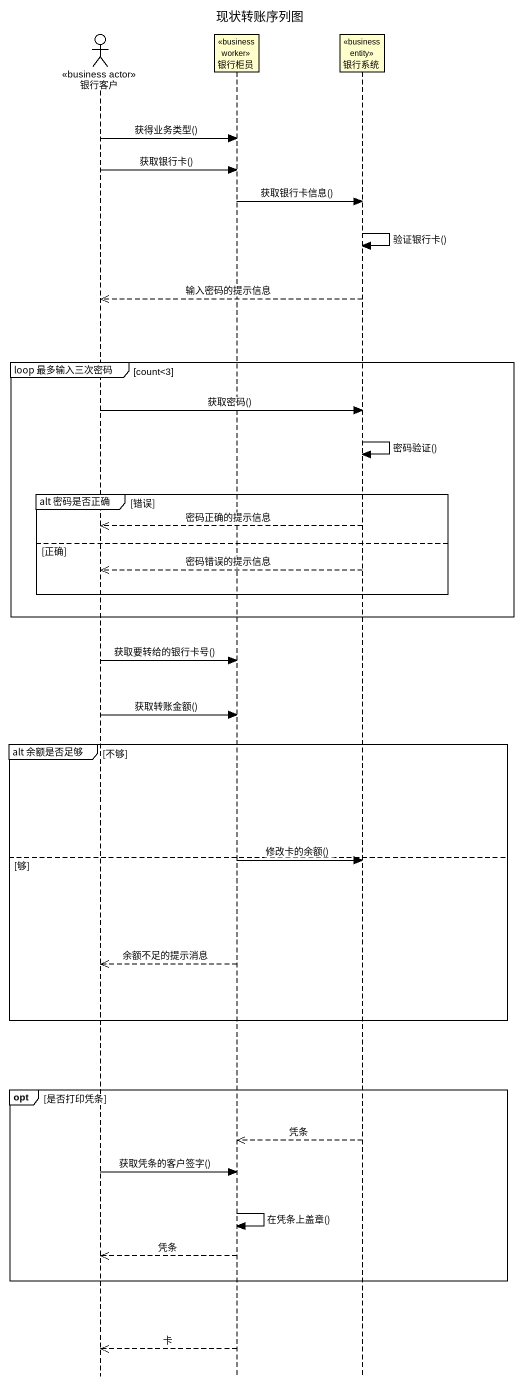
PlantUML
@startuml
title 现状转账序列图
hide footbox
actor 银行客户 <<business actor>>
participant 银行柜员 <<business worker>>
participant 银行系统 <<business entity>>

银行客户 -> 银行柜员 : 获得业务类型()
银行客户 -> 银行柜员 : 获取银行卡()
银行柜员 -> 银行系统 : 获取银行卡信息()
银行系统 -> 银行系统 : 验证银行卡()
银行系统 -->> 银行客户 : 输入密码的提示信息
group loop 最多输入三次密码 [count<3]
  银行客户 -> 银行系统 : 获取密码()
  银行系统 -> 银行系统 : 密码验证()
  group alt 密码是否正确 [错误]
    银行系统 -->> 银行客户 : 密码正确的提示信息
  else 正确
    银行系统 -->> 银行客户 : 密码错误的提示信息
  end
end
银行客户 -> 银行柜员 : 获取要转给的银行卡号()
银行客户 -> 银行柜员 : 获取转账金额()
group alt 余额是否足够 [不够]
else 够
  银行柜员 -> 银行系统 : 修改卡的余额()
  银行柜员 -->> 银行客户 : 余额不足的提示消息
end
opt 是否打印凭条
  银行系统 -->> 银行柜员 : 凭条
  银行客户 -> 银行柜员 : 获取凭条的客户签字()
  银行柜员 -> 银行柜员 : 在凭条上盖章()
  银行柜员 -->> 银行客户 : 凭条
end
银行柜员 -->> 银行客户 : 卡
@enduml
